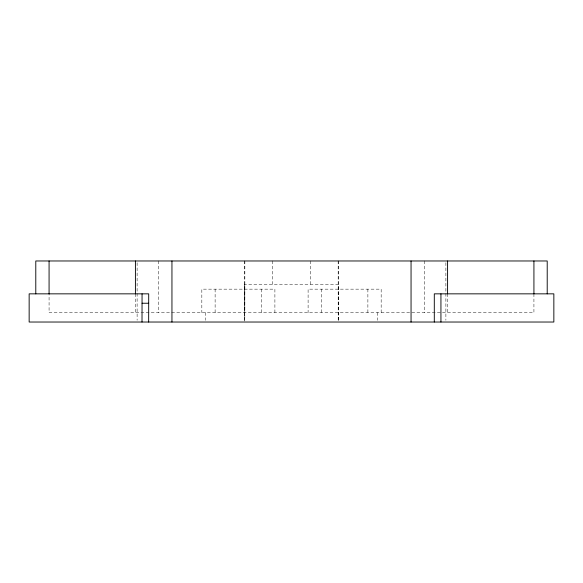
<?xml version="1.0" encoding="UTF-8"?>
<svg xmlns="http://www.w3.org/2000/svg" width="583" height="583" viewBox="0 0 583 583"><rect width="100%" height="100%" fill="white"/><g stroke="black" fill="none" stroke-linecap="round" stroke-linejoin="round"><path stroke-width="0.44" stroke-dasharray="2.92 2.19" d="M533.926 293.847L533.926 312.634L49.074 312.634L49.074 293.847M447.584 293.847L447.584 312.634M445.886 262.765L445.886 320.235M424.752 260.973L424.752 312.634M381.165 312.634L381.165 289.153L308.101 289.153L308.101 312.634M377.369 312.634L377.369 320.322M367.88 289.153L367.88 312.634M338.468 320.322L338.468 284.453L244.532 284.453L244.532 322.027M338.344 260.973L338.344 320.235M338.155 260.973L338.191 320.235M321.386 289.153L321.386 312.634M310.287 260.973L310.287 284.453M274.899 312.634L274.899 289.153L201.835 289.153L201.835 312.634M272.713 260.973L272.713 284.453M261.614 289.153L261.614 312.634M244.86 260.973L244.86 312.634M244.809 284.453L244.809 320.235M244.59 260.973L244.656 320.322M215.12 289.153L215.12 312.634M205.631 312.634L205.631 320.322M158.248 260.973L158.248 312.634M137.114 262.765L137.114 320.235M135.416 293.847L135.416 312.634"/><path stroke-width="0.87" d="M142.012 322.027L142.063 293.847M148.658 322.027L148.701 293.847L29.15 293.847L29.15 322.027L553.85 322.027L553.85 293.847L434.299 293.847L434.299 322.027M142.063 303.24L148.701 303.24M547.211 293.847L547.211 260.973L35.789 260.973L35.789 293.847M533.926 260.973L533.926 293.847M447.584 260.973L447.584 293.847M440.937 293.847L440.937 322.027M411.051 260.973L411.051 322.027M171.949 260.973L171.949 322.027M135.416 260.973L135.416 293.847M49.074 260.973L49.074 293.847"/></g></svg>
